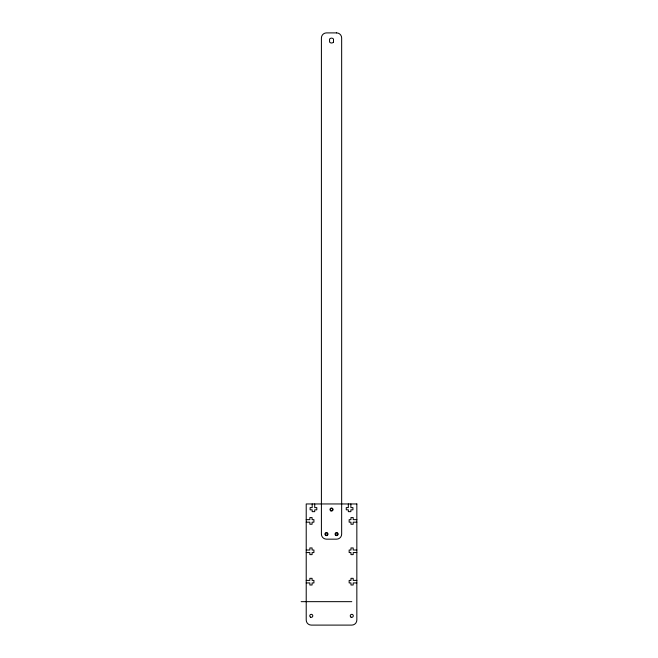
<?xml version="1.0" encoding="UTF-8"?>
<svg xmlns="http://www.w3.org/2000/svg" width="658" height="658" viewBox="0 0 658 658"><rect width="100%" height="100%" fill="white"/><g stroke="black" fill="none" stroke-linecap="round" stroke-linejoin="round"><path stroke-width="0.99" d="M306.217 519.647L309.86 519.647L309.86 517.566L312.089 517.566L312.089 519.647L313.915 519.647L313.915 522.181L312.089 522.181L312.089 524.253L309.86 524.253L309.86 522.181L306.217 522.181M356.842 519.647L353.198 519.647L353.198 517.566L350.969 517.566L350.969 519.647L349.151 519.647L349.151 522.181L350.969 522.181L350.969 524.253L353.198 524.253L353.198 522.181L356.842 522.181M306.217 550.022L309.86 550.022L309.86 547.95L312.089 547.95L312.089 550.022L313.915 550.022L313.915 552.555L312.089 552.555L312.089 554.628L309.86 554.628L309.86 552.555L306.217 552.555M356.842 550.022L353.198 550.022L353.198 547.95L350.969 547.95L350.969 550.022L349.151 550.022L349.151 552.555L350.969 552.555L350.969 554.628L353.198 554.628L353.198 552.555L356.842 552.555M306.217 580.397L309.86 580.397L309.86 578.324L312.089 578.324L312.089 580.397L313.915 580.397L313.915 582.93L312.089 582.93L312.089 585.003L309.86 585.003L309.86 582.93L306.217 582.93M356.842 580.397L353.198 580.397L353.198 578.324L350.969 578.324L350.969 580.397L349.151 580.397L349.151 582.93L350.969 582.93L350.969 585.003L353.198 585.003L353.198 582.93L356.842 582.93M301.158 601.659L351.783 601.659M350.87 503.954L350.87 507.598L352.943 507.598L352.943 509.827L350.87 509.827L350.87 511.644L348.337 511.644L348.337 509.827L346.264 509.827L346.264 507.598L348.337 507.598L348.337 503.954M314.721 503.954L314.721 507.598L316.802 507.598L316.802 509.827L314.721 509.827L314.721 511.644L312.188 511.644L312.188 509.827L310.115 509.827L310.115 507.598L312.188 507.598L312.188 503.954M336.592 32.9L326.467 32.9A5.067 5.067 0 0 0 321.408 37.967L321.408 534.099A5.067 5.067 0 0 0 326.467 539.165L336.592 539.165A5.067 5.067 0 0 0 341.658 534.099L341.658 37.967A5.067 5.067 0 0 0 336.592 32.9M356.842 503.954L306.217 503.954L306.217 620.033A5.067 5.067 0 0 0 311.283 625.1L351.783 625.1A5.067 5.067 0 0 0 356.842 620.033L356.842 503.954M333.499 42.046L333.499 39.093A2.459 2.459 0 0 0 329.568 39.093L329.568 42.046A2.459 2.459 0 0 0 333.499 42.046M351.018 617.155A1.522 1.522 0 0 0 353.297 615.839A1.522 1.522 0 0 0 351.018 614.523A1.522 1.522 0 0 0 351.018 617.155M310.518 617.155A1.522 1.522 0 0 0 312.797 615.839A1.522 1.522 0 0 0 310.518 614.523A1.522 1.522 0 0 0 310.518 617.155M330.768 510.838A1.522 1.522 0 0 0 333.047 509.522A1.522 1.522 0 0 0 330.768 508.206A1.522 1.522 0 0 0 330.768 510.838M325.71 535.415A1.522 1.522 0 0 0 327.988 534.099A1.522 1.522 0 0 0 325.71 532.783A1.522 1.522 0 0 0 325.71 535.415M335.835 535.415A1.522 1.522 0 0 0 338.113 534.099A1.522 1.522 0 0 0 335.835 532.783A1.522 1.522 0 0 0 335.835 535.415M330.974 510.485A1.11 1.11 0 0 0 332.644 509.522A1.11 1.11 0 0 0 330.974 508.552A1.11 1.11 0 0 0 330.974 510.485M325.842 535.02A1.11 1.11 0 0 0 327.577 534.181A1.11 1.11 0 0 0 325.981 533.095A1.11 1.11 0 0 0 325.842 535.02M336.041 535.061A1.11 1.11 0 0 0 337.71 534.099A1.11 1.11 0 0 0 336.041 533.136A1.11 1.11 0 0 0 336.041 535.061"/></g></svg>
